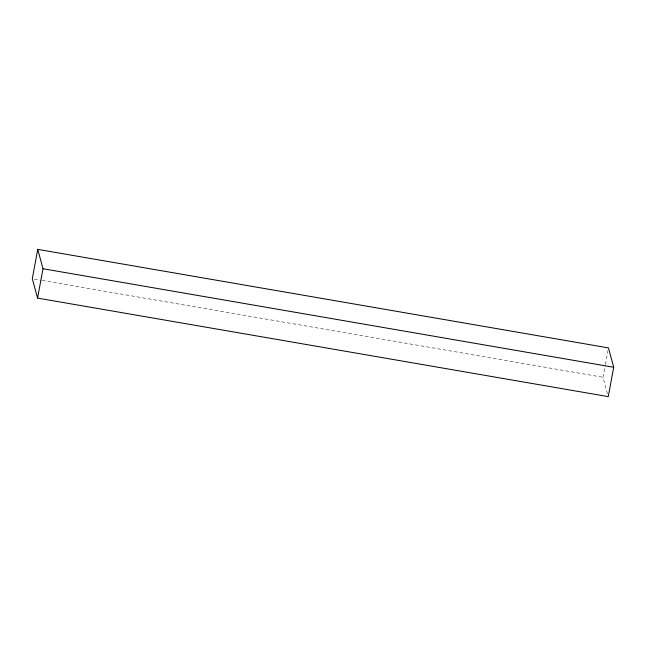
<?xml version="1.0" encoding="UTF-8"?>
<svg xmlns="http://www.w3.org/2000/svg" width="646" height="646" viewBox="0 0 646 646"><rect width="100%" height="100%" fill="white"/><g stroke="black" fill="none" stroke-linecap="round" stroke-linejoin="round"><path stroke-width="0.48" stroke-dasharray="3.23 2.42" d="M607.466 393.729L602.993 377.264L605.173 365.515M605.35 364.538L607.894 350.835M34.286 279.08L41.247 280.283M42.24 280.453L602.993 377.264"/><path stroke-width="0.97" d="M37.743 249.372L32.3 278.733L37.565 298.105L608.257 396.628L613.7 367.267L608.435 347.895L37.743 249.372L43.007 268.736L37.565 298.105M43.007 268.736L613.7 367.267"/></g></svg>
